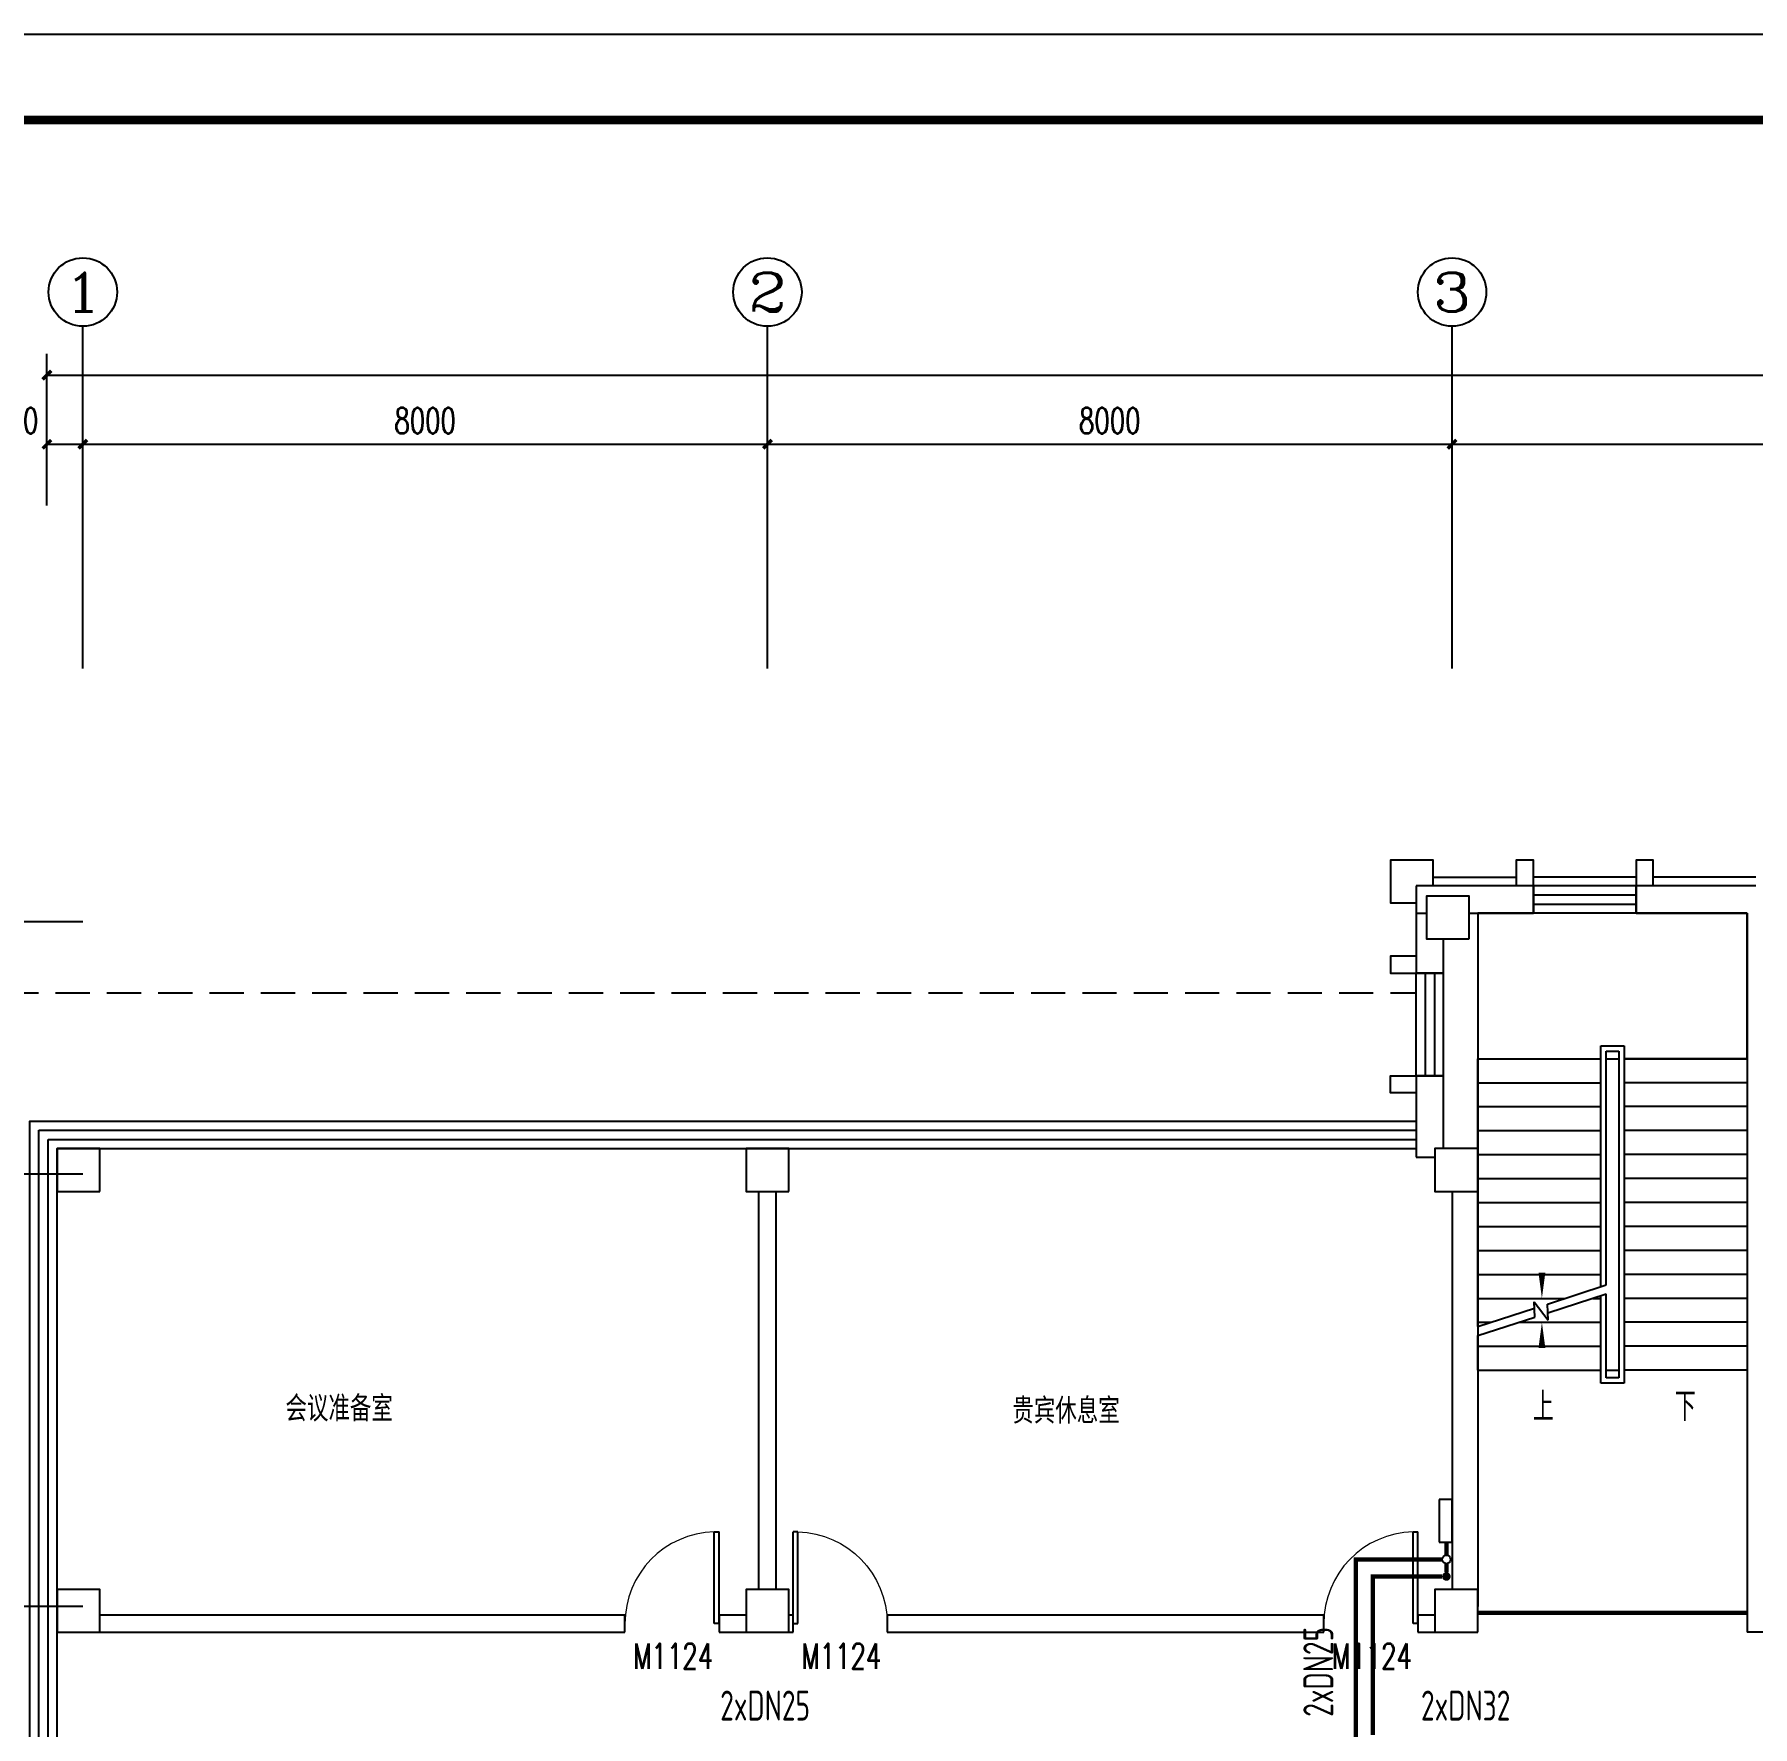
# Model space of a CAD drawing. Extents: x 2297255 to 2381355, y -608375 to -364775.
# Drawn here: x 2308277 to 2328356, y -445947 to -426175 of the extents above; entities that cross this region are included whole.
import ezdxf
from ezdxf.enums import TextEntityAlignment as Align

# ---------------------------------------------------------------- set-up
doc = ezdxf.new("R2010")
doc.units = 0
doc.header["$LTSCALE"] = 1000
doc.header["$MEASUREMENT"] = 0
for name, pattern in [('_DASH', [0.6, 0.4, -0.2]), ('CENTER', [2, 1.25, -0.25, 0.25, -0.25]), ('DASH', [0.35, 0.25, -0.1])]:
    doc.linetypes.add(name, pattern=pattern)
doc.layers.add('A-FLOR-IDEN', color=7, linetype='Continuous', lineweight=20)
for name, color, linetype in [('AXIS', 3, 'Continuous'), ('AXIS_TEXT', 7, 'Continuous'), ('COLUMN', 9, 'Continuous'), ('CURTWALL', 4, 'Continuous'), ('DIM_SYMB', 3, 'Continuous'), ('EQ-采暖分集水器', 7, 'Continuous'), ('PIPE-暖供水', 3, 'Continuous'), ('PIPE-暖回水', 2, 'DASH'), ('PUB_DIM', 3, 'Continuous'), ('STAIR', 2, 'Continuous'), ('TH_TEXT', 7, 'Continuous'), ('TK', 4, 'Continuous'), ('VPIPE-暖回水', 2, 'Continuous'), ('WALL', 9, 'Continuous'), ('WINDOW', 4, 'Continuous'), ('WINDOW_TEXT', 7, 'Continuous'), ('立面', 254, 'Continuous')]:
    doc.layers.add(name, color=color, linetype=linetype)
doc.styles.add('_TCH_AXIS', font='COMPLEX', dxfattribs={"bigfont": 'GBCBIG'})
doc.styles.add('_TCH_DIM', font='SIMPLEX', dxfattribs={"bigfont": 'GBCBIG'})
doc.styles.add('_TCH_DIM_T3', font='SIMPLEX', dxfattribs={"width": 0.705882, "bigfont": 'GBCBIG'})
doc.styles.add('_TCH_WINDOW', font='SIMPLEX', dxfattribs={"height": 3.5, "bigfont": 'GBCBIG'})
doc.styles.add('COMPLEX', font='COMPLEX')
doc.styles.add('HZTXT1', font='romans.shx', dxfattribs={"width": 0.7, "bigfont": 'GBHZFS.SHX'})
doc.styles.add('ROS', font='simhei.ttf', dxfattribs={"width": 0.7})
doc.styles.get("Standard").update_dxf_attribs({"font": 'gbenor.shx', "bigfont": 'gbcbig.shx'})
doc.styles.add('TSSD_Rein', font='Tssdeng.shx', dxfattribs={"width": 0.7, "bigfont": 'hztxt.shx'})
doc.dimstyles.new('_TCH_ARCH&&100', dxfattribs={"dimtxt": 297.5, "dimasz": 100, "dimexe": 250, "dimexo": 300, "dimgap": 126.25, "dimtad": 1, "dimdec": 0, "dimzin": 0, "dimdsep": 46, "dimtxsty": '_TCH_DIM_T3', "dimblk": 'ARCHTICK', "dimcen": 0.09, "dimclrt": 7, "dimazin": 2, "dimtfac": 1, "dimtdec": 0, "dimtix": 1, "dimtmove": 2, "dimatfit": 3, "dimfxl": 30, "dimtolj": 1, "dimtzin": 0, "dimarcsym": 0})

# ---------------------------------------------------------------- blocks, each defined once
blk = doc.blocks.new('_ArchTick')
at = {"color": 0, "linetype": 'ByBlock', "const_width": 0.4}
blk.add_lwpolyline([(-0.5, -0.5), (0.5, 0.5)], dxfattribs=at)
blk = doc.blocks.new('*D89')
at = {"layer": 'Defpoints', "color": 0, "transparency": 16777216}
for p in [(-40300, 32940), (-40720, 31924), (-40300, 31924)]:
    blk.add_point(p, dxfattribs=at)
at = {"layer": 'PUB_DIM', "color": 0, "lineweight": -2, "transparency": 16777216}
for p, q in [((-40720, 32224), (-40720, 33190)), ((-40300, 32224), (-40300, 33190)), ((-40720, 32940), (-40300, 32940))]:
    blk.add_line(p, q, dxfattribs=at)
at = {"layer": 'PUB_DIM', "color": 0, "lineweight": -2, "transparency": 16777216, "xscale": 100, "yscale": 100, "zscale": 100, "rotation": 180}
blk.add_blockref('_ArchTick', (-40720, 32940), dxfattribs=at)
at = {"layer": 'PUB_DIM', "color": 0, "lineweight": -2, "transparency": 16777216, "xscale": 100, "yscale": 100, "zscale": 100}
blk.add_blockref('_ArchTick', (-40300, 32940), dxfattribs=at)
at = {"layer": 'PUB_DIM', "color": 7, "transparency": 16777216, "insert": (-41090, 33215), "char_height": 297.5, "attachment_point": 5, "style": '_TCH_DIM_T3'}
blk.add_mtext('\\A1;420', dxfattribs=at)
blk = doc.blocks.new('*D90')
at = {"layer": 'Defpoints', "color": 0, "transparency": 16777216}
for p in [(-32300, 32940), (-40300, 31924), (-32300, 31924)]:
    blk.add_point(p, dxfattribs=at)
at = {"layer": 'PUB_DIM', "color": 0, "lineweight": -2, "transparency": 16777216}
for p, q in [((-40300, 32224), (-40300, 33190)), ((-32300, 32224), (-32300, 33190)), ((-40300, 32940), (-32300, 32940))]:
    blk.add_line(p, q, dxfattribs=at)
at = {"layer": 'PUB_DIM', "color": 0, "lineweight": -2, "transparency": 16777216, "xscale": 100, "yscale": 100, "zscale": 100, "rotation": 180}
blk.add_blockref('_ArchTick', (-40300, 32940), dxfattribs=at)
at = {"layer": 'PUB_DIM', "color": 0, "lineweight": -2, "transparency": 16777216, "xscale": 100, "yscale": 100, "zscale": 100}
blk.add_blockref('_ArchTick', (-32300, 32940), dxfattribs=at)
at = {"layer": 'PUB_DIM', "color": 7, "transparency": 16777216, "insert": (-36300, 33215), "char_height": 297.5, "attachment_point": 5, "style": '_TCH_DIM_T3'}
blk.add_mtext('\\A1;8000', dxfattribs=at)
blk = doc.blocks.new('*D91')
at = {"layer": 'Defpoints', "color": 0, "transparency": 16777216}
for p in [(-24300, 32940), (-32300, 31924), (-24300, 31924)]:
    blk.add_point(p, dxfattribs=at)
at = {"layer": 'PUB_DIM', "color": 0, "lineweight": -2, "transparency": 16777216}
for p, q in [((-32300, 32224), (-32300, 33190)), ((-24300, 32224), (-24300, 33190)), ((-32300, 32940), (-24300, 32940))]:
    blk.add_line(p, q, dxfattribs=at)
at = {"layer": 'PUB_DIM', "color": 0, "lineweight": -2, "transparency": 16777216, "xscale": 100, "yscale": 100, "zscale": 100, "rotation": 180}
blk.add_blockref('_ArchTick', (-32300, 32940), dxfattribs=at)
at = {"layer": 'PUB_DIM', "color": 0, "lineweight": -2, "transparency": 16777216, "xscale": 100, "yscale": 100, "zscale": 100}
blk.add_blockref('_ArchTick', (-24300, 32940), dxfattribs=at)
at = {"layer": 'PUB_DIM', "color": 7, "transparency": 16777216, "insert": (-28300, 33215), "char_height": 297.5, "attachment_point": 5, "style": '_TCH_DIM_T3'}
blk.add_mtext('\\A1;8000', dxfattribs=at)
blk = doc.blocks.new('*D92')
at = {"layer": 'Defpoints', "color": 0, "transparency": 16777216}
for p in [(-16300, 32940), (-24300, 31924), (-16300, 31924)]:
    blk.add_point(p, dxfattribs=at)
at = {"layer": 'PUB_DIM', "color": 0, "lineweight": -2, "transparency": 16777216}
for p, q in [((-24300, 32224), (-24300, 33190)), ((-16300, 32224), (-16300, 33190)), ((-24300, 32940), (-16300, 32940))]:
    blk.add_line(p, q, dxfattribs=at)
at = {"layer": 'PUB_DIM', "color": 0, "lineweight": -2, "transparency": 16777216, "xscale": 100, "yscale": 100, "zscale": 100, "rotation": 180}
blk.add_blockref('_ArchTick', (-24300, 32940), dxfattribs=at)
at = {"layer": 'PUB_DIM', "color": 0, "lineweight": -2, "transparency": 16777216, "xscale": 100, "yscale": 100, "zscale": 100}
blk.add_blockref('_ArchTick', (-16300, 32940), dxfattribs=at)
at = {"layer": 'PUB_DIM', "color": 7, "transparency": 16777216, "insert": (-20300, 33215), "char_height": 297.5, "attachment_point": 5, "style": '_TCH_DIM_T3'}
blk.add_mtext('\\A1;8000', dxfattribs=at)
blk = doc.blocks.new('*D98')
at = {"layer": 'Defpoints', "color": 0, "transparency": 16777216}
for p in [(16120, 33747), (-40720, 32705), (16120, 32705)]:
    blk.add_point(p, dxfattribs=at)
at = {"layer": 'PUB_DIM', "color": 0, "lineweight": -2, "transparency": 16777216}
for p, q in [((-40720, 33005), (-40720, 33997)), ((16120, 33005), (16120, 33997)), ((-40720, 33747), (16120, 33747))]:
    blk.add_line(p, q, dxfattribs=at)
at = {"layer": 'PUB_DIM', "color": 0, "lineweight": -2, "transparency": 16777216, "xscale": 100, "yscale": 100, "zscale": 100, "rotation": 180}
blk.add_blockref('_ArchTick', (-40720, 33747), dxfattribs=at)
at = {"layer": 'PUB_DIM', "color": 0, "lineweight": -2, "transparency": 16777216, "xscale": 100, "yscale": 100, "zscale": 100}
blk.add_blockref('_ArchTick', (16120, 33747), dxfattribs=at)
at = {"layer": 'PUB_DIM', "color": 7, "transparency": 16777216, "insert": (-12300, 34022), "char_height": 297.5, "attachment_point": 5, "style": '_TCH_DIM_T3'}
blk.add_mtext('\\A1;56840', dxfattribs=at)
blk = doc.blocks.new('*D236')
at = {"layer": 'Defpoints', "color": 0, "transparency": 16777216}
for p in [(-40300, 32940), (-40720, 31924), (-40300, 31924)]:
    blk.add_point(p, dxfattribs=at)
at = {"layer": 'PUB_DIM', "color": 0, "lineweight": -2, "transparency": 16777216}
for p, q in [((-40720, 32224), (-40720, 33190)), ((-40300, 32224), (-40300, 33190)), ((-40720, 32940), (-40300, 32940))]:
    blk.add_line(p, q, dxfattribs=at)
at = {"layer": 'PUB_DIM', "color": 0, "lineweight": -2, "transparency": 16777216, "xscale": 100, "yscale": 100, "zscale": 100, "rotation": 180}
blk.add_blockref('_ArchTick', (-40720, 32940), dxfattribs=at)
at = {"layer": 'PUB_DIM', "color": 0, "lineweight": -2, "transparency": 16777216, "xscale": 100, "yscale": 100, "zscale": 100}
blk.add_blockref('_ArchTick', (-40300, 32940), dxfattribs=at)
at = {"layer": 'PUB_DIM', "color": 7, "transparency": 16777216, "insert": (-41090, 33215), "char_height": 297.5, "attachment_point": 5, "style": '_TCH_DIM_T3'}
blk.add_mtext('\\A1;420', dxfattribs=at)
blk = doc.blocks.new('*D237')
at = {"layer": 'Defpoints', "color": 0, "transparency": 16777216}
for p in [(-32300, 32940), (-40300, 31924), (-32300, 31924)]:
    blk.add_point(p, dxfattribs=at)
at = {"layer": 'PUB_DIM', "color": 0, "lineweight": -2, "transparency": 16777216}
for p, q in [((-40300, 32224), (-40300, 33190)), ((-32300, 32224), (-32300, 33190)), ((-40300, 32940), (-32300, 32940))]:
    blk.add_line(p, q, dxfattribs=at)
at = {"layer": 'PUB_DIM', "color": 0, "lineweight": -2, "transparency": 16777216, "xscale": 100, "yscale": 100, "zscale": 100, "rotation": 180}
blk.add_blockref('_ArchTick', (-40300, 32940), dxfattribs=at)
at = {"layer": 'PUB_DIM', "color": 0, "lineweight": -2, "transparency": 16777216, "xscale": 100, "yscale": 100, "zscale": 100}
blk.add_blockref('_ArchTick', (-32300, 32940), dxfattribs=at)
at = {"layer": 'PUB_DIM', "color": 7, "transparency": 16777216, "insert": (-36300, 33215), "char_height": 297.5, "attachment_point": 5, "style": '_TCH_DIM_T3'}
blk.add_mtext('\\A1;8000', dxfattribs=at)
blk = doc.blocks.new('*D238')
at = {"layer": 'Defpoints', "color": 0, "transparency": 16777216}
for p in [(-24300, 32940), (-32300, 31924), (-24300, 31924)]:
    blk.add_point(p, dxfattribs=at)
at = {"layer": 'PUB_DIM', "color": 0, "lineweight": -2, "transparency": 16777216}
for p, q in [((-32300, 32224), (-32300, 33190)), ((-24300, 32224), (-24300, 33190)), ((-32300, 32940), (-24300, 32940))]:
    blk.add_line(p, q, dxfattribs=at)
at = {"layer": 'PUB_DIM', "color": 0, "lineweight": -2, "transparency": 16777216, "xscale": 100, "yscale": 100, "zscale": 100, "rotation": 180}
blk.add_blockref('_ArchTick', (-32300, 32940), dxfattribs=at)
at = {"layer": 'PUB_DIM', "color": 0, "lineweight": -2, "transparency": 16777216, "xscale": 100, "yscale": 100, "zscale": 100}
blk.add_blockref('_ArchTick', (-24300, 32940), dxfattribs=at)
at = {"layer": 'PUB_DIM', "color": 7, "transparency": 16777216, "insert": (-28300, 33215), "char_height": 297.5, "attachment_point": 5, "style": '_TCH_DIM_T3'}
blk.add_mtext('\\A1;8000', dxfattribs=at)
blk = doc.blocks.new('*D239')
at = {"layer": 'Defpoints', "color": 0, "transparency": 16777216}
for p in [(-16300, 32940), (-24300, 31924), (-16300, 31924)]:
    blk.add_point(p, dxfattribs=at)
at = {"layer": 'PUB_DIM', "color": 0, "lineweight": -2, "transparency": 16777216}
for p, q in [((-24300, 32224), (-24300, 33190)), ((-16300, 32224), (-16300, 33190)), ((-24300, 32940), (-16300, 32940))]:
    blk.add_line(p, q, dxfattribs=at)
at = {"layer": 'PUB_DIM', "color": 0, "lineweight": -2, "transparency": 16777216, "xscale": 100, "yscale": 100, "zscale": 100, "rotation": 180}
blk.add_blockref('_ArchTick', (-24300, 32940), dxfattribs=at)
at = {"layer": 'PUB_DIM', "color": 0, "lineweight": -2, "transparency": 16777216, "xscale": 100, "yscale": 100, "zscale": 100}
blk.add_blockref('_ArchTick', (-16300, 32940), dxfattribs=at)
at = {"layer": 'PUB_DIM', "color": 7, "transparency": 16777216, "insert": (-20300, 33215), "char_height": 297.5, "attachment_point": 5, "style": '_TCH_DIM_T3'}
blk.add_mtext('\\A1;8000', dxfattribs=at)
blk = doc.blocks.new('*D245')
at = {"layer": 'Defpoints', "color": 0, "transparency": 16777216}
for p in [(16120, 33747), (-40720, 32705), (16120, 32705)]:
    blk.add_point(p, dxfattribs=at)
at = {"layer": 'PUB_DIM', "color": 0, "lineweight": -2, "transparency": 16777216}
for p, q in [((-40720, 33005), (-40720, 33997)), ((16120, 33005), (16120, 33997)), ((-40720, 33747), (16120, 33747))]:
    blk.add_line(p, q, dxfattribs=at)
at = {"layer": 'PUB_DIM', "color": 0, "lineweight": -2, "transparency": 16777216, "xscale": 100, "yscale": 100, "zscale": 100, "rotation": 180}
blk.add_blockref('_ArchTick', (-40720, 33747), dxfattribs=at)
at = {"layer": 'PUB_DIM', "color": 0, "lineweight": -2, "transparency": 16777216, "xscale": 100, "yscale": 100, "zscale": 100}
blk.add_blockref('_ArchTick', (16120, 33747), dxfattribs=at)
at = {"layer": 'PUB_DIM', "color": 7, "transparency": 16777216, "insert": (-12300, 34022), "char_height": 297.5, "attachment_point": 5, "style": '_TCH_DIM_T3'}
blk.add_mtext('\\A1;56840', dxfattribs=at)
blk = doc.blocks.new('*D383')
at = {"layer": 'Defpoints', "color": 0, "transparency": 16777216}
for p in [(-40300, 32940), (-40720, 31924), (-40300, 31924)]:
    blk.add_point(p, dxfattribs=at)
at = {"layer": 'PUB_DIM', "color": 0, "lineweight": -2, "transparency": 16777216}
for p, q in [((-40720, 32224), (-40720, 33190)), ((-40300, 32224), (-40300, 33190)), ((-40720, 32940), (-40300, 32940))]:
    blk.add_line(p, q, dxfattribs=at)
at = {"layer": 'PUB_DIM', "color": 0, "lineweight": -2, "transparency": 16777216, "xscale": 100, "yscale": 100, "zscale": 100, "rotation": 180}
blk.add_blockref('_ArchTick', (-40720, 32940), dxfattribs=at)
at = {"layer": 'PUB_DIM', "color": 0, "lineweight": -2, "transparency": 16777216, "xscale": 100, "yscale": 100, "zscale": 100}
blk.add_blockref('_ArchTick', (-40300, 32940), dxfattribs=at)
at = {"layer": 'PUB_DIM', "color": 7, "transparency": 16777216, "insert": (-41090, 33215), "char_height": 297.5, "attachment_point": 5, "style": '_TCH_DIM_T3'}
blk.add_mtext('\\A1;420', dxfattribs=at)
blk = doc.blocks.new('*D384')
at = {"layer": 'Defpoints', "color": 0, "transparency": 16777216}
for p in [(-32300, 32940), (-40300, 31924), (-32300, 31924)]:
    blk.add_point(p, dxfattribs=at)
at = {"layer": 'PUB_DIM', "color": 0, "lineweight": -2, "transparency": 16777216}
for p, q in [((-40300, 32224), (-40300, 33190)), ((-32300, 32224), (-32300, 33190)), ((-40300, 32940), (-32300, 32940))]:
    blk.add_line(p, q, dxfattribs=at)
at = {"layer": 'PUB_DIM', "color": 0, "lineweight": -2, "transparency": 16777216, "xscale": 100, "yscale": 100, "zscale": 100, "rotation": 180}
blk.add_blockref('_ArchTick', (-40300, 32940), dxfattribs=at)
at = {"layer": 'PUB_DIM', "color": 0, "lineweight": -2, "transparency": 16777216, "xscale": 100, "yscale": 100, "zscale": 100}
blk.add_blockref('_ArchTick', (-32300, 32940), dxfattribs=at)
at = {"layer": 'PUB_DIM', "color": 7, "transparency": 16777216, "insert": (-36300, 33215), "char_height": 297.5, "attachment_point": 5, "style": '_TCH_DIM_T3'}
blk.add_mtext('\\A1;8000', dxfattribs=at)
blk = doc.blocks.new('*D385')
at = {"layer": 'Defpoints', "color": 0, "transparency": 16777216}
for p in [(-24300, 32940), (-32300, 31924), (-24300, 31924)]:
    blk.add_point(p, dxfattribs=at)
at = {"layer": 'PUB_DIM', "color": 0, "lineweight": -2, "transparency": 16777216}
for p, q in [((-32300, 32224), (-32300, 33190)), ((-24300, 32224), (-24300, 33190)), ((-32300, 32940), (-24300, 32940))]:
    blk.add_line(p, q, dxfattribs=at)
at = {"layer": 'PUB_DIM', "color": 0, "lineweight": -2, "transparency": 16777216, "xscale": 100, "yscale": 100, "zscale": 100, "rotation": 180}
blk.add_blockref('_ArchTick', (-32300, 32940), dxfattribs=at)
at = {"layer": 'PUB_DIM', "color": 0, "lineweight": -2, "transparency": 16777216, "xscale": 100, "yscale": 100, "zscale": 100}
blk.add_blockref('_ArchTick', (-24300, 32940), dxfattribs=at)
at = {"layer": 'PUB_DIM', "color": 7, "transparency": 16777216, "insert": (-28300, 33215), "char_height": 297.5, "attachment_point": 5, "style": '_TCH_DIM_T3'}
blk.add_mtext('\\A1;8000', dxfattribs=at)
blk = doc.blocks.new('*D386')
at = {"layer": 'Defpoints', "color": 0, "transparency": 16777216}
for p in [(-16300, 32940), (-24300, 31924), (-16300, 31924)]:
    blk.add_point(p, dxfattribs=at)
at = {"layer": 'PUB_DIM', "color": 0, "lineweight": -2, "transparency": 16777216}
for p, q in [((-24300, 32224), (-24300, 33190)), ((-16300, 32224), (-16300, 33190)), ((-24300, 32940), (-16300, 32940))]:
    blk.add_line(p, q, dxfattribs=at)
at = {"layer": 'PUB_DIM', "color": 0, "lineweight": -2, "transparency": 16777216, "xscale": 100, "yscale": 100, "zscale": 100, "rotation": 180}
blk.add_blockref('_ArchTick', (-24300, 32940), dxfattribs=at)
at = {"layer": 'PUB_DIM', "color": 0, "lineweight": -2, "transparency": 16777216, "xscale": 100, "yscale": 100, "zscale": 100}
blk.add_blockref('_ArchTick', (-16300, 32940), dxfattribs=at)
at = {"layer": 'PUB_DIM', "color": 7, "transparency": 16777216, "insert": (-20300, 33215), "char_height": 297.5, "attachment_point": 5, "style": '_TCH_DIM_T3'}
blk.add_mtext('\\A1;8000', dxfattribs=at)
blk = doc.blocks.new('*D392')
at = {"layer": 'Defpoints', "color": 0, "transparency": 16777216}
for p in [(16120, 33747), (-40720, 32705), (16120, 32705)]:
    blk.add_point(p, dxfattribs=at)
at = {"layer": 'PUB_DIM', "color": 0, "lineweight": -2, "transparency": 16777216}
for p, q in [((-40720, 33005), (-40720, 33997)), ((16120, 33005), (16120, 33997)), ((-40720, 33747), (16120, 33747))]:
    blk.add_line(p, q, dxfattribs=at)
at = {"layer": 'PUB_DIM', "color": 0, "lineweight": -2, "transparency": 16777216, "xscale": 100, "yscale": 100, "zscale": 100, "rotation": 180}
blk.add_blockref('_ArchTick', (-40720, 33747), dxfattribs=at)
at = {"layer": 'PUB_DIM', "color": 0, "lineweight": -2, "transparency": 16777216, "xscale": 100, "yscale": 100, "zscale": 100}
blk.add_blockref('_ArchTick', (16120, 33747), dxfattribs=at)
at = {"layer": 'PUB_DIM', "color": 7, "transparency": 16777216, "insert": (-12300, 34022), "char_height": 297.5, "attachment_point": 5, "style": '_TCH_DIM_T3'}
blk.add_mtext('\\A1;56840', dxfattribs=at)
blk = doc.blocks.new('_FZHK')
blk.add_lwpolyline([(-0.5, -0.5), (0.5, -0.5), (0.5, 0.5), (-0.5, 0.5)], close=True)
blk = doc.blocks.new('$WINLIB2D$00000001')
at = {"color": 0}
for points in [[(-0.5, 0.5), (-0.5, -0.5)], [(-0.5, 0.5), (0.5, 0.5)], [(0.5, -0.5), (0.5, 0.5)], [(0.5, 0.167), (-0.5, 0.167)], [(0.5, -0.167), (-0.5, -0.167)], [(-0.5, -0.5), (0.5, -0.5)]]:
    blk.add_lwpolyline(points, dxfattribs=at)
blk = doc.blocks.new('$DorLib2D$00000001')
for p, q in [((0.45, 0.975), (0.5, 0.975)), ((0.45, 0), (0.45, 0.975)), ((0.5, 0), (0.5, 0.975)), ((0.5, 0), (0.45, 0))]:
    blk.add_line(p, q)
at = {"lineweight": 13}
blk.add_arc((0.475, 0), 0.975, 91.4693, 180, dxfattribs=at)
blk = doc.blocks.new('*D491')
at = {"layer": 'Defpoints', "color": 0, "transparency": 16777216}
for p in [(-40300, 32940), (-40720, 31924), (-40300, 31924)]:
    blk.add_point(p, dxfattribs=at)
at = {"layer": 'PUB_DIM', "color": 0, "lineweight": -2, "transparency": 16777216}
for p, q in [((-40720, 32224), (-40720, 33190)), ((-40300, 32224), (-40300, 33190)), ((-40720, 32940), (-40300, 32940))]:
    blk.add_line(p, q, dxfattribs=at)
at = {"layer": 'PUB_DIM', "color": 0, "lineweight": -2, "transparency": 16777216, "xscale": 100, "yscale": 100, "zscale": 100, "rotation": 180}
blk.add_blockref('_ArchTick', (-40720, 32940), dxfattribs=at)
at = {"layer": 'PUB_DIM', "color": 0, "lineweight": -2, "transparency": 16777216, "xscale": 100, "yscale": 100, "zscale": 100}
blk.add_blockref('_ArchTick', (-40300, 32940), dxfattribs=at)
at = {"layer": 'PUB_DIM', "color": 7, "transparency": 16777216, "insert": (-41090, 33215), "char_height": 297.5, "attachment_point": 5, "style": '_TCH_DIM_T3'}
blk.add_mtext('\\A1;420', dxfattribs=at)
blk = doc.blocks.new('*D492')
at = {"layer": 'Defpoints', "color": 0, "transparency": 16777216}
for p in [(-32300, 32940), (-40300, 31924), (-32300, 31924)]:
    blk.add_point(p, dxfattribs=at)
at = {"layer": 'PUB_DIM', "color": 0, "lineweight": -2, "transparency": 16777216}
for p, q in [((-40300, 32224), (-40300, 33190)), ((-32300, 32224), (-32300, 33190)), ((-40300, 32940), (-32300, 32940))]:
    blk.add_line(p, q, dxfattribs=at)
at = {"layer": 'PUB_DIM', "color": 0, "lineweight": -2, "transparency": 16777216, "xscale": 100, "yscale": 100, "zscale": 100, "rotation": 180}
blk.add_blockref('_ArchTick', (-40300, 32940), dxfattribs=at)
at = {"layer": 'PUB_DIM', "color": 0, "lineweight": -2, "transparency": 16777216, "xscale": 100, "yscale": 100, "zscale": 100}
blk.add_blockref('_ArchTick', (-32300, 32940), dxfattribs=at)
at = {"layer": 'PUB_DIM', "color": 7, "transparency": 16777216, "insert": (-36300, 33215), "char_height": 297.5, "attachment_point": 5, "style": '_TCH_DIM_T3'}
blk.add_mtext('\\A1;8000', dxfattribs=at)
blk = doc.blocks.new('*D493')
at = {"layer": 'Defpoints', "color": 0, "transparency": 16777216}
for p in [(-24300, 32940), (-32300, 31924), (-24300, 31924)]:
    blk.add_point(p, dxfattribs=at)
at = {"layer": 'PUB_DIM', "color": 0, "lineweight": -2, "transparency": 16777216}
for p, q in [((-32300, 32224), (-32300, 33190)), ((-24300, 32224), (-24300, 33190)), ((-32300, 32940), (-24300, 32940))]:
    blk.add_line(p, q, dxfattribs=at)
at = {"layer": 'PUB_DIM', "color": 0, "lineweight": -2, "transparency": 16777216, "xscale": 100, "yscale": 100, "zscale": 100, "rotation": 180}
blk.add_blockref('_ArchTick', (-32300, 32940), dxfattribs=at)
at = {"layer": 'PUB_DIM', "color": 0, "lineweight": -2, "transparency": 16777216, "xscale": 100, "yscale": 100, "zscale": 100}
blk.add_blockref('_ArchTick', (-24300, 32940), dxfattribs=at)
at = {"layer": 'PUB_DIM', "color": 7, "transparency": 16777216, "insert": (-28300, 33215), "char_height": 297.5, "attachment_point": 5, "style": '_TCH_DIM_T3'}
blk.add_mtext('\\A1;8000', dxfattribs=at)
blk = doc.blocks.new('*D494')
at = {"layer": 'Defpoints', "color": 0, "transparency": 16777216}
for p in [(-16300, 32940), (-24300, 31924), (-16300, 31924)]:
    blk.add_point(p, dxfattribs=at)
at = {"layer": 'PUB_DIM', "color": 0, "lineweight": -2, "transparency": 16777216}
for p, q in [((-24300, 32224), (-24300, 33190)), ((-16300, 32224), (-16300, 33190)), ((-24300, 32940), (-16300, 32940))]:
    blk.add_line(p, q, dxfattribs=at)
at = {"layer": 'PUB_DIM', "color": 0, "lineweight": -2, "transparency": 16777216, "xscale": 100, "yscale": 100, "zscale": 100, "rotation": 180}
blk.add_blockref('_ArchTick', (-24300, 32940), dxfattribs=at)
at = {"layer": 'PUB_DIM', "color": 0, "lineweight": -2, "transparency": 16777216, "xscale": 100, "yscale": 100, "zscale": 100}
blk.add_blockref('_ArchTick', (-16300, 32940), dxfattribs=at)
at = {"layer": 'PUB_DIM', "color": 7, "transparency": 16777216, "insert": (-20300, 33215), "char_height": 297.5, "attachment_point": 5, "style": '_TCH_DIM_T3'}
blk.add_mtext('\\A1;8000', dxfattribs=at)
blk = doc.blocks.new('*D500')
at = {"layer": 'Defpoints', "color": 0, "transparency": 16777216}
for p in [(16120, 33747), (-40720, 32705), (16120, 32705)]:
    blk.add_point(p, dxfattribs=at)
at = {"layer": 'PUB_DIM', "color": 0, "lineweight": -2, "transparency": 16777216}
for p, q in [((-40720, 33005), (-40720, 33997)), ((16120, 33005), (16120, 33997)), ((-40720, 33747), (16120, 33747))]:
    blk.add_line(p, q, dxfattribs=at)
at = {"layer": 'PUB_DIM', "color": 0, "lineweight": -2, "transparency": 16777216, "xscale": 100, "yscale": 100, "zscale": 100, "rotation": 180}
blk.add_blockref('_ArchTick', (-40720, 33747), dxfattribs=at)
at = {"layer": 'PUB_DIM', "color": 0, "lineweight": -2, "transparency": 16777216, "xscale": 100, "yscale": 100, "zscale": 100}
blk.add_blockref('_ArchTick', (16120, 33747), dxfattribs=at)
at = {"layer": 'PUB_DIM', "color": 7, "transparency": 16777216, "insert": (-12300, 34022), "char_height": 297.5, "attachment_point": 5, "style": '_TCH_DIM_T3'}
blk.add_mtext('\\A1;56840', dxfattribs=at)
blk = doc.blocks.new('_AXISO')
blk.add_circle((0, 0), 0.5)
at = {"layer": 'AXIS_TEXT', "style": 'COMPLEX', "width": 1.041667}
blk.add_attdef('A', text='', height=0.56, dxfattribs=at).set_placement((-0.25, -0.28), (0.25, -0.28), align=Align.FIT)
blk = doc.blocks.new('*U579')
at = {"color": 3}
blk.add_lwpolyline([(-84100, 0), (0, 0), (0, 59400), (-84100, 59400)], close=True, dxfattribs=at)
at = {"color": 3, "const_width": 100}
blk.add_lwpolyline([(-81600, 1000), (-1000, 1000), (-1000, 58400), (-81600, 58400)], close=True, dxfattribs=at)
at = {"layer": 'TK', "color": 4, "style": 'HZTXT1'}
for tag, height, width, p in [('项目负责1', 400, 0.6, (-4500, 19196)), ('项目负责2', 400, 0.6, (-4500, 18296)), ('专责', 400, 0.6, (-4500, 17396)), ('审定', 400, 0.6, (-4500, 16496)), ('审核', 400, 0.6, (-4500, 15596)), ('校对', 400, 0.6, (-4500, 14696)), ('设计', 400, 0.6, (-4500, 13796)), ('绘图', 400, 0.6, (-4500, 12896)), ('建设单位', 450, 0.6, (-4500, 11050)), ('工号', 400, 0.5, (-5501, 3507)), ('版次', 400, 0.7, (-2138, 3498)), ('阶段', 400, 0.7, (-2138, 2498)), ('比例', 400, 0.7, (-5491, 1513)), ('日期', 400, 0.7, (-2138, 1498))]:
    blk.add_attdef(tag, text='', height=height, dxfattribs=dict(at, width=width)).set_placement(p, align=Align.MIDDLE)
at = {"layer": 'TK', "color": 1, "lineweight": -3, "style": 'HZTXT1', "width": 0.6}
blk.add_attdef('工程名称', text='', height=450, dxfattribs=at).set_placement((-4500, 9050), align=Align.MIDDLE)
at = {"layer": 'TK', "color": 4, "lineweight": -3, "style": 'HZTXT1', "width": 0.6}
blk.add_attdef('子项名称', text='', height=450, dxfattribs=at).set_placement((-4500, 7050), align=Align.MIDDLE)
at = {"layer": 'TK', "color": 1, "lineweight": -3, "width": 0.6, "flags": 104}
blk.add_attdef('图名', text='', height=400, dxfattribs=at).set_placement((-4558, 4958), align=Align.MIDDLE_CENTER)
at = {"layer": 'TK', "color": 1, "style": 'HZTXT1', "width": 0.7}
blk.add_attdef('图号', text='', height=400, dxfattribs=at).set_placement((-5491, 2513), align=Align.MIDDLE)
blk = doc.blocks.new('A$C5D18424C')
for points in [[(-24520, 27780), (-24520, 28080), (-25020, 28080), (-25020, 27580), (-24720, 27580)], [(-23350, 27780), (-23350, 28080), (-23550, 28080), (-23550, 27780)], [(-21950, 27780), (-21950, 28080), (-22150, 28080), (-22150, 27780)], [(-24520, 27880), (-23550, 27880)], [(-22150, 27880), (-23350, 27880)], [(-20750, 27880), (-21950, 27880)], [(-24720, 26960), (-25020, 26960), (-25020, 26760), (-24720, 26760)], [(-24000, 27060), (-24000, 19660)], [(-24000, 26760), (-24000, 19360)], [(-24720, 25360), (-25020, 25360), (-25020, 25560), (-24720, 25560)], [(320, 2640), (320, -3260), (-40920, -3260), (-40920, 25030), (-24720, 25030)]]:
    blk.add_lwpolyline(points)
at = {"color": 4, "linetype": '_DASH'}
blk.add_lwpolyline([(1820, 2640), (1820, -4760), (-42420, -4760), (-42420, 26530), (-24720, 26530)], dxfattribs=at)
at = {"layer": 'AXIS'}
for p, q in [((-40300, 30317.3), (-40300, 34317.3)), ((-32300, 30317.3), (-32300, 34317.3)), ((-24300, 30317.3), (-24300, 34317.3)), ((-40300, 27360), (-44300, 27360)), ((-40300, 24410), (-44300, 24410)), ((-40300, 19360), (-44300, 19360))]:
    blk.add_line(p, q, dxfattribs=at)
at = {"layer": 'CURTWALL'}
for p, q in [((-40920, 25030), (-24720, 25030)), ((-40813.3, -3153.3), (-40813.3, 24923.4)), ((-40813.3, 24923.4), (-24720, 24923.4)), ((-24720, 25030), (-24720, 24710)), ((-40706.7, -3046.6), (-40706.7, 24816.7)), ((-40706.7, 24816.7), (-24720, 24816.7)), ((-40600, -2940), (-40600, 24710)), ((-40600, 24710), (-24720, 24710))]:
    blk.add_line(p, q, dxfattribs=at)
at = {"layer": 'DIM_SYMB'}
for points in [[(-21600, 21980, 0, 0, 0), (-21600, 26610, 0, 0, 0), (-23250, 26610, 0, 0, 0), (-23250, 22960, 0, 80, 0), (-23250, 23260, 0, 0, 0)], [(-23250, 21980, 0, 0, 0), (-23250, 22680, 0, 80, 0), (-23250, 22380, 0, 0, 0)]]:
    blk.add_lwpolyline(points, format="xyseb", dxfattribs=at)
at = {"layer": 'STAIR'}
for p, q in [((-20850, 27460), (-24000, 27460)), ((-24000, 27460), (-24000, 25760)), ((-20850, 25760), (-20850, 27460)), ((-22560, 23096.6), (-22560, 25910)), ((-22560, 25910), (-22290, 25910)), ((-22290, 25910), (-22290, 21970)), ((-24000, 22629.2), (-24000, 25760)), ((-24000, 25760), (-22560, 25760)), ((-24000, 25760), (-22560, 25760)), ((-22500, 23116), (-22500, 25850)), ((-22500, 25850), (-22350, 25850)), ((-22500, 23116), (-22500, 25760)), ((-22500, 25760), (-22350, 25760)), ((-22350, 25850), (-22350, 22030)), ((-22350, 25760), (-22350, 22120)), ((-20850, 25760), (-22290, 25760)), ((-22290, 25760), (-20850, 25760)), ((-20850, 25760), (-20850, 22120)), ((-24000, 25480), (-22560, 25480)), ((-20850, 25480), (-22290, 25480)), ((-24000, 25200), (-22560, 25200)), ((-20850, 25200), (-22290, 25200)), ((-24000, 24920), (-22560, 24920)), ((-20850, 24920), (-22290, 24920)), ((-24000, 24640), (-22560, 24640)), ((-20850, 24640), (-22290, 24640)), ((-24000, 24360), (-22560, 24360)), ((-20850, 24360), (-22290, 24360)), ((-24000, 24080), (-22560, 24080)), ((-20850, 24080), (-22290, 24080)), ((-24000, 23800), (-22560, 23800)), ((-20850, 23800), (-22290, 23800)), ((-24000, 23520), (-22560, 23520)), ((-20850, 23520), (-22290, 23520)), ((-24000, 23240), (-22560, 23240)), ((-23186.2, 22893.3), (-22500, 23116)), ((-20850, 23240), (-22290, 23240)), ((-24000, 22960), (-22980.6, 22960)), ((-23332.8, 22740.6), (-23342, 22918.8)), ((-23342, 22918.8), (-23176.5, 22706.8)), ((-23176.5, 22706.8), (-23186.2, 22893.3)), ((-23180.8, 22789.9), (-22500, 23010.9)), ((-22656.7, 22960), (-22560, 22960)), ((-22560, 21970), (-22560, 22991.4)), ((-22500, 22120), (-22500, 23010.9)), ((-22500, 22030), (-22500, 23010.9)), ((-20850, 22960), (-22290, 22960)), ((-24000, 22629.2), (-23338.1, 22844)), ((-24000, 22524), (-23332.8, 22740.6)), ((-24000, 22680), (-23843.3, 22680)), ((-24000, 22120), (-24000, 22524)), ((-23519.4, 22680), (-22560, 22680)), ((-20850, 22680), (-22290, 22680)), ((-24000, 22400), (-22560, 22400)), ((-20850, 22400), (-22290, 22400)), ((-24000, 22120), (-22560, 22120)), ((-22500, 22120), (-22350, 22120)), ((-20850, 22120), (-22290, 22120)), ((-22290, 21970), (-22560, 21970)), ((-22350, 22030), (-22500, 22030))]:
    blk.add_line(p, q, dxfattribs=at)
at = {"layer": 'WALL'}
for p, q in [((-23350, 27780), (-24720, 27780)), ((-24720, 27780), (-24720, 27460)), ((-23350, 27460), (-23350, 27780)), ((-20750, 27780), (-22150, 27780)), ((-22150, 27780), (-22150, 27460)), ((-24720, 27460), (-24600, 27460)), ((-24720, 27460), (-24720, 26760)), ((-24100, 27460), (-23350, 27460)), ((-22150, 27460), (-20850, 27460)), ((-20850, 27460), (-20850, 19360)), ((-24400, 26760), (-24400, 27160)), ((-24720, 26760), (-24400, 26760)), ((-24400, 25560), (-24720, 25560)), ((-24720, 25560), (-24720, 24610)), ((-24400, 24710), (-24400, 25560)), ((-24720, 24610), (-24500, 24610)), ((-32400, 19560), (-32400, 24210)), ((-32200, 19560), (-32200, 24210)), ((-24300, 24210), (-24300, 19560)), ((-24000, 24210), (-24000, 19560)), ((-20850, 19360), (-20850, 19060)), ((-33966.1, 19260), (-40100, 19260)), ((-33966.1, 19060), (-33966.1, 19260)), ((-32550, 19260), (-32866.1, 19260)), ((-32866.1, 19260), (-32866.1, 19060)), ((-32000, 19260), (-32050, 19260)), ((-32000, 19060), (-32000, 19260)), ((-25800, 19260), (-30900, 19260)), ((-30900, 19260), (-30900, 19060)), ((-25800, 19060), (-25800, 19260)), ((-24500, 19260), (-24700, 19260)), ((-24700, 19260), (-24700, 19060)), ((-40100, 19060), (-33966.1, 19060)), ((-32866.1, 19060), (-32550, 19060)), ((-32050, 19060), (-32000, 19060)), ((-30900, 19060), (-25800, 19060)), ((-24700, 19060), (-24500, 19060)), ((-20650, 19060), (-20850, 19060))]:
    blk.add_line(p, q, dxfattribs=at)
at = {"layer": 'AXIS'}
ref = blk.add_blockref('_AXISO', (-40300, 34717.3), dxfattribs=dict(at, xscale=800, yscale=800, zscale=800))
ref.add_attrib('A', '1', dxfattribs={"layer": 'AXIS_TEXT', "height": 452.5, "style": '_TCH_AXIS', "width": 2.333333}).set_placement((-40526.3, 34491), (-40073.7, 34491), align=Align.FIT)
ref = blk.add_blockref('_AXISO', (-32300, 34717.3), dxfattribs=dict(at, xscale=800, yscale=800, zscale=800))
ref.add_attrib('A', '2', dxfattribs={"layer": 'AXIS_TEXT', "height": 452.5, "style": '_TCH_AXIS', "width": 1.5}).set_placement((-32526.3, 34491), (-32073.7, 34491), align=Align.FIT)
ref = blk.add_blockref('_AXISO', (-24300, 34717.3), dxfattribs=dict(at, xscale=800, yscale=800, zscale=800))
ref.add_attrib('A', '3', dxfattribs={"layer": 'AXIS_TEXT', "height": 452.5, "style": '_TCH_AXIS', "width": 1.5}).set_placement((-24526.3, 34491), (-24073.7, 34491), align=Align.FIT)
at = {"layer": 'COLUMN', "rotation": 90}
for p, xscale, yscale, zscale in [((-24350, 27410), 500, 500, 500), ((-40350, 24460), 500.0000000870787, 499.9999999981374, 499.9999999981374), ((-32300, 24460), 500.0000000868458, 500, 500), ((-24250, 24460), 500.0000000868458, 500.0000000004657, 500.0000000004657), ((-40350, 19310), 499.9999999126885, 499.9999999981374, 499.9999999981374), ((-32300, 19310), 499.9999999129213, 500, 500), ((-24250, 19310), 499.9999999129213, 500, 500)]:
    blk.add_blockref('_FZHK', p, dxfattribs=dict(at, xscale=xscale, yscale=yscale, zscale=zscale))
at = {"layer": 'WINDOW', "xscale": 1200, "yscale": 320, "zscale": 1200}
for p, rotation in [((-22750, 27620), 180), ((-24560, 26160), 90)]:
    blk.add_blockref('$WINLIB2D$00000001', p, dxfattribs=dict(at, rotation=rotation))
at = {"layer": 'WINDOW'}
ref = blk.add_blockref('$DorLib2D$00000001', (-33416.1, 19160), dxfattribs=dict(at, xscale=-1100, yscale=-1100, zscale=-1100, rotation=180.0000000000211))
ref.add_attrib('A', 'M1124', (-33871.1, 18631.4), dxfattribs={"layer": 'WINDOW_TEXT', "height": 297.5, "style": '_TCH_WINDOW', "width": 0.705882})
ref = blk.add_blockref('$DorLib2D$00000001', (-31450, 19160), dxfattribs=dict(at, xscale=1100, yscale=-1100, zscale=1100, rotation=180.0000000000283))
ref.add_attrib('A', 'M1124', (-31905, 18631.4), dxfattribs={"layer": 'WINDOW_TEXT', "height": 297.5, "style": '_TCH_WINDOW', "width": 0.705882})
ref = blk.add_blockref('$DorLib2D$00000001', (-25250, 19160), dxfattribs=dict(at, xscale=-1100, yscale=-1100, zscale=-1100, rotation=180.0000000000283))
ref.add_attrib('A', 'M1124', (-25705, 18631.4), dxfattribs={"layer": 'WINDOW_TEXT', "height": 297.5, "style": '_TCH_WINDOW', "width": 0.705882})
at = {"layer": 'A-FLOR-IDEN', "style": 'ROS', "width": 0.7}
for s, p in [('会议准备室', (-37932.4, 21551)), ('贵宾休息室', (-29438.1, 21524.8))]:
    blk.add_text(s, height=262.87, dxfattribs=at).set_placement(p)
at = {"layer": 'DIM_SYMB', "color": 7, "style": '_TCH_DIM'}
for s, p in [('上', (-23354.3, 21525)), ('下', (-21694.9, 21525))]:
    blk.add_text(s, height=337.6, dxfattribs=at).set_placement(p)
at = {"layer": 'PUB_DIM'}
for p1, p2, distance, picture, middle in [((-40720, 32704.8), (16120, 32704.8), 1042.6, '*D98', (-12300, 34022.4)), ((-40720, 32704.8), (16120, 32704.8), 1042.6, '*D245', (-12300, 34022.4)), ((-40720, 32704.8), (16120, 32704.8), 1042.6, '*D392', (-12300, 34022.4)), ((-40720, 32704.8), (16120, 32704.8), 1042.6, '*D500', (-12300, 34022.4)), ((-40300, 31923.5), (-32300, 31923.5), 1017, '*D90', (-36300, 33215.5)), ((-40300, 31923.5), (-32300, 31923.5), 1017, '*D237', (-36300, 33215.5)), ((-40300, 31923.5), (-32300, 31923.5), 1017, '*D384', (-36300, 33215.5)), ((-40300, 31923.5), (-32300, 31923.5), 1017, '*D492', (-36300, 33215.5)), ((-32300, 31923.5), (-24300, 31923.5), 1017, '*D91', (-28300, 33215.5)), ((-32300, 31923.5), (-24300, 31923.5), 1017, '*D238', (-28300, 33215.5)), ((-32300, 31923.5), (-24300, 31923.5), 1017, '*D385', (-28300, 33215.5)), ((-32300, 31923.5), (-24300, 31923.5), 1017, '*D493', (-28300, 33215.5)), ((-24300, 31923.5), (-16300, 31923.5), 1017, '*D92', (-20300, 33215.5)), ((-24300, 31923.5), (-16300, 31923.5), 1017, '*D239', (-20300, 33215.5)), ((-24300, 31923.5), (-16300, 31923.5), 1017, '*D386', (-20300, 33215.5)), ((-24300, 31923.5), (-16300, 31923.5), 1017, '*D494', (-20300, 33215.5))]:
    dim = blk.add_aligned_dim(p1=p1, p2=p2, distance=distance, dimstyle='_TCH_ARCH&&100', dxfattribs=at)
    dim.commit()
    dim.dimension.update_dxf_attribs({"geometry": picture, "text_midpoint": middle})
for picture in ['*D89', '*D236', '*D383', '*D491']:
    dim = blk.add_linear_dim(base=(-40300, 32940.5), p1=(-40720, 31923.5), p2=(-40300, 31923.5), angle=0, dimstyle='_TCH_ARCH&&100', dxfattribs=at)
    dim.commit()
    dim.dimension.update_dxf_attribs({"geometry": picture, "text_midpoint": (-41090, 33215.5), "dimtype": 129})

msp = doc.modelspace()

# ---------------------------------------------------------------- hatches: boundary and pattern name
at = {"layer": 'PIPE-暖供水', "linetype": 'Continuous'}
for points in [[(2323719, -443993.3), (2323719, -443968.3), (2323694, -443968.3)], [(2323719, -443993.3), (2323694, -443993.3), (2323694, -443968.3)]]:
    msp.add_hatch(color=256, dxfattribs=at).paths.add_polyline_path(points)
at = {"layer": 'PIPE-暖回水', "linetype": 'DASH'}
for points in [[(2323919, -444193.3), (2323894, -444193.3), (2323894, -444168.3)], [(2323919, -444193.3), (2323919, -444168.3), (2323894, -444168.3)]]:
    msp.add_hatch(color=256, dxfattribs=at).paths.add_polyline_path(points)
at = {"layer": 'VPIPE-暖回水', "linetype": 'DASH'}
msp.add_hatch(color=256, dxfattribs=at).paths.add_polyline_path([(2324827.4, -444193.3), (2324826.3, -444182.9), (2324823.1, -444172.9), (2324817.8, -444163.9), (2324810.8, -444156.1), (2324802.4, -444150), (2324792.8, -444145.7), (2324782.6, -444143.5), (2324772.2, -444143.5), (2324761.9, -444145.7), (2324752.4, -444150), (2324743.9, -444156.1), (2324736.9, -444163.9), (2324731.7, -444172.9), (2324728.5, -444182.9), (2324727.4, -444193.3), (2324728.5, -444203.7), (2324731.7, -444213.6), (2324736.9, -444222.7), (2324743.9, -444230.4), (2324752.4, -444236.6), (2324761.9, -444240.8), (2324772.2, -444243), (2324782.6, -444243), (2324792.8, -444240.8), (2324802.4, -444236.6), (2324810.8, -444230.4), (2324817.8, -444222.7), (2324823.1, -444213.6), (2324826.3, -444203.7)])

# ---------------------------------------------------------------- linework, layer by layer
at = {"layer": 'EQ-采暖分集水器'}
for p, q in [((2324693.7, -443293.3), (2324693.7, -443793.3)), ((2324843.7, -443293.3), (2324693.7, -443293.3)), ((2324693.7, -443293.3), (2324693.7, -443793.3)), ((2324843.7, -443293.3), (2324693.7, -443293.3)), ((2324843.7, -443793.3), (2324843.7, -443293.3)), ((2324843.7, -443793.3), (2324843.7, -443293.3)), ((2324693.7, -443793.3), (2324843.7, -443793.3)), ((2324693.7, -443793.3), (2324843.7, -443793.3))]:
    msp.add_line(p, q, dxfattribs=at)
at = {"layer": 'PIPE-暖供水', "linetype": 'Continuous', "const_width": 50}
for points in [[(2324777.4, -443943.3), (2324777.4, -443793.3)], [(2324727.4, -443993.3), (2323719, -443993.3)], [(2323719, -443993.3), (2323719, -446293.3)], [(2324777.4, -444143.3), (2324777.4, -444043.3)]]:
    msp.add_lwpolyline(points, dxfattribs=at)
at = {"layer": 'PIPE-暖供水', "linetype": 'Continuous'}
msp.add_circle((2324777.4, -443993.3), 50, dxfattribs=at)
at = {"layer": 'PIPE-暖回水', "linetype": 'DASH', "const_width": 50}
for points in [[(2323919, -444193.3), (2323919, -446043.3)], [(2324727.4, -444193.3), (2323919, -444193.3)]]:
    msp.add_lwpolyline(points, dxfattribs=at)
at = {"layer": '立面', "linetype": 'CENTER', "const_width": 50}
msp.add_lwpolyline([(2325143.7, -444619.3), (2328293.7, -444619.3)], dxfattribs=at)

# ---------------------------------------------------------------- block references
for name, p in [('*U579', (2381355.1, -485574.9)), ('A$C5D18424C', (2349143.7, -463903.3))]:
    msp.add_blockref(name, p)

# ---------------------------------------------------------------- texts
at = {"layer": 'TH_TEXT', "style": 'TSSD_Rein', "width": 0.7}
msp.add_text('2xDN25', height=350, rotation=90, dxfattribs=at).set_placement((2323456.1, -445832.2))
for s, p in [('2xDN25', (2316291.2, -445876.4)), ('2xDN32', (2324480.4, -445876.4))]:
    msp.add_text(s, height=350, dxfattribs=at).set_placement(p)

doc.saveas('drawing.dxf')
